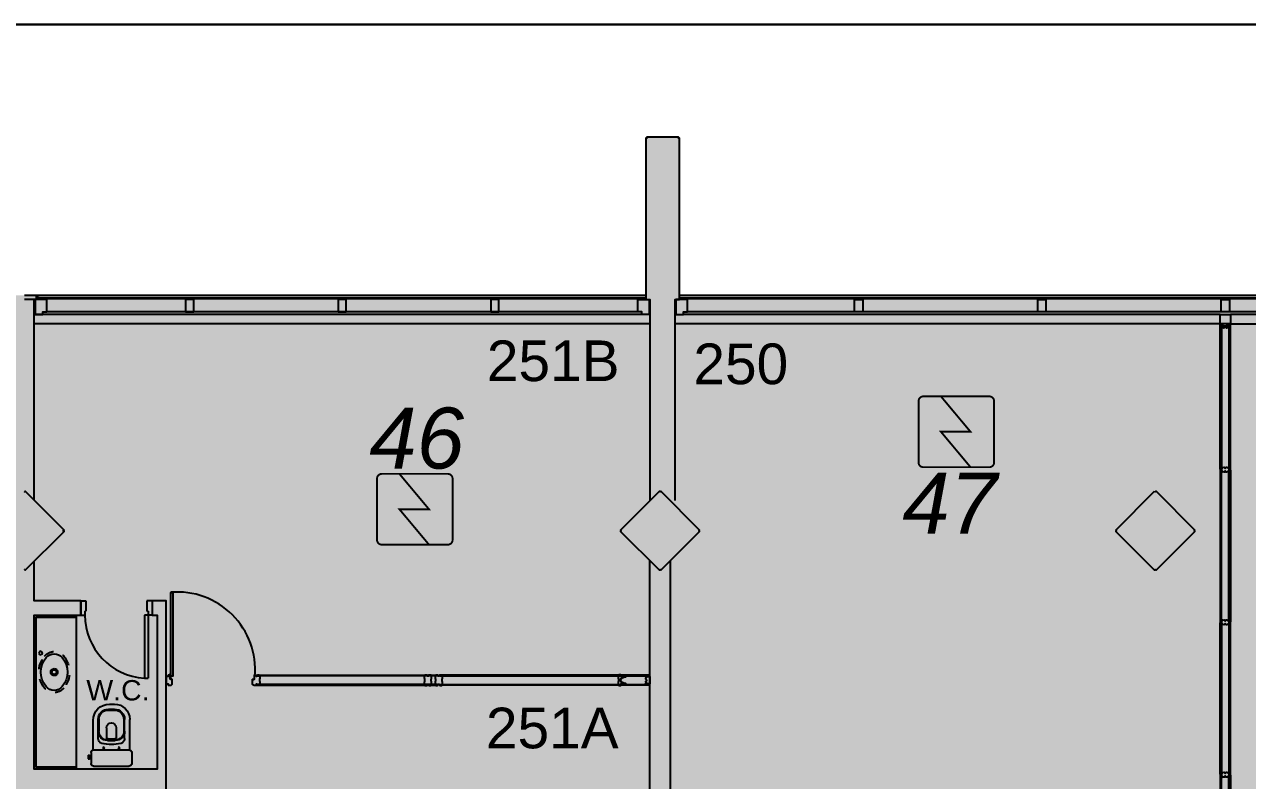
# Model space of a CAD drawing. Header units: metres. Extents: x -331 to 2982, y 362 to 2539.
# Drawn here: x 834.12 to 846.15, y 1932.96 to 1940.39 of the extents above; entities that cross this region are included whole.
import ezdxf

# ---------------------------------------------------------------- set-up
doc = ezdxf.new("R2010")
doc.units = ezdxf.units.M
doc.linetypes.add('XR_BL2_3 PAV$0$HIDDEN', pattern=[0.375, 0.25, -0.125])
doc.layers.add('_salas', color=251, linetype='Continuous', plot=False)
for name, color, linetype in [('ALV', 251, 'Continuous'), ('CX', 251, 'Continuous'), ('DET. FUMAÇA', 1, 'Continuous'), ('Detector_antigo', 84, 'Continuous'), ('Div', 251, 'Continuous'), ('Est', 251, 'Continuous'), ('Mob', 251, 'Continuous'), ('Texto_Salas', 251, 'Continuous'), ('vid', 251, 'Continuous'), ('Zlixo04', 251, 'Continuous')]:
    doc.layers.add(name, color=color, linetype=linetype)
doc.layers.add('Botoeira_antiga', color=74, linetype='Continuous', lineweight=30)
doc.styles.add('ARIAL', font='arial.ttf')
doc.styles.add('X3G_ENTITY_1416BAE9', font='arial.ttf', dxfattribs={"height": 0.6})
doc.styles.add('X3G_ENTITY_1421A332', font='arial.ttf', dxfattribs={"height": 0.4})
doc.styles.add('X3G_ENTITY_14228064', font='arial.ttf', dxfattribs={"height": 0.4})
doc.styles.add('X3G_ENTITY_14228065', font='arial.ttf', dxfattribs={"height": 0.4})

# ---------------------------------------------------------------- blocks, each defined once
blk = doc.blocks.new('XR_BL2_3 PAV$0$VOG13')
at = {"layer": 'Mob'}
for p, q in [((-23, -8.8), (-21.5, -8.8)), ((-23, -12.2), (-23, -8.8)), ((-21.5, -12.2), (-21.5, -8.8)), ((-21.5, -9), (-20, -9)), ((-21.5, -12), (-20, -12)), ((-20, -15), (-20, -4)), ((-17.5, -1.5), (17.5, -1.5)), ((20, -15), (20, -4)), ((-23, -12.2), (-21.5, -12.2)), ((-18, -17.4), (-18, -46.5)), ((-17.5, -17.5), (17.5, -17.5)), ((18, -17.4), (18, -47.5)), ((-13, -28.6), (-13, -35.9)), ((-13, -35.9), (-13, -47.5)), ((-12.2, -47.6), (-12.2, -35.6)), ((-4.8, -39.2), (-4.8, -28.6)), ((-3.8, -26.7), (3.8, -26.7)), ((-3.8, -27.1), (3.8, -27.1)), ((4.8, -39.2), (4.8, -28.6)), ((12.2, -47.6), (12.2, -35.6)), ((13, -28.6), (13, -35.9)), ((13, -35.9), (13, -47.5)), ((-3.3, -56.6), (3.2, -56.6)), ((-3, -57.5), (3, -57.5)), ((-2, -62.5), (3, -62.5))]:
    blk.add_line(p, q, dxfattribs=at)
for centre in [(-7.5, -19.4), (7.5, -19.4)]:
    blk.add_circle(centre, 0.75, dxfattribs=at)
for centre, radius, start, end in [((-17.5, -4), 2.5, 90, 180), ((17.5, -4), 2.5, 0, 90), ((-17.5, -15), 2.5, 180, 270), ((-7.8, -28.7), 5.19, 109.3784, 179.5279), ((5.6, -107.1), 84.6, 93.7724, 100.2788), ((-5.6, -107.1), 84.6, 79.7212, 86.2276), ((7.8, -28.7), 5.19, 0.4721, 70.6216), ((17.5, -15), 2.5, 270, 0), ((-3.8, -35.9), 9.2, 90, 180), ((-3.8, -35.6), 8.5, 90, 180), ((-0.9, -40.3), 12.4, 85.9075, 108.4979), ((0.9, -40.3), 12.4, 71.5021, 94.0925), ((3.8, -35.9), 9.2, 0, 90), ((3.8, -35.6), 8.5, 0, 90), ((-2, -46.5), 16, 180, 270), ((-3, -47.5), 10, 180, 270), ((-3.3, -47.6), 9, 180, 270), ((0, -39.2), 4.8, 180, 0), ((3, -47.5), 10, 270, 0), ((3, -47.5), 15, 270, 0), ((3.2, -47.6), 9, 270, 0)]:
    blk.add_arc(centre, radius, start, end, dxfattribs=at)
blk = doc.blocks.new('XR_BL2_3 PAV$0$CUB_EMB_L5917')
at = {"layer": 'Mob', "linetype": 'XR_BL2_3 PAV$0$HIDDEN', "ltscale": 0.05}
for points in [[(-0.157, 0.292, 0.471699), (-0.157, 0.103)], [(0.157, 0.292, 0.358975), (-0.157, 0.292)], [(0.157, 0.103, 0.472393), (0.157, 0.292)], [(-0.157, 0.103, 0.359179), (0.157, 0.103)]]:
    blk.add_lwpolyline(points, format="xyb", dxfattribs=at)
at = {"layer": 'Mob'}
for points in [[(-0.143, 0.276, 0.471701), (-0.143, 0.119)], [(0.143, 0.276, 0.358974), (-0.143, 0.276)], [(0.143, 0.119, 0.472527), (0.143, 0.276)], [(0, 0.22, 1), (0, 0.175)], [(0, 0.175, 1), (0, 0.22)], [(-0.143, 0.119, 0.359169), (0.143, 0.119)]]:
    blk.add_lwpolyline(points, format="xyb", dxfattribs=at)
blk.add_lwpolyline([(0.034, 0.198, 1.732057), (-0.017, 0.168, 0.577348)], format="xyb", close=True, dxfattribs=at)
blk.add_circle((0.187, 0.065), 0.0175, dxfattribs=at)
blk = doc.blocks.new('Detector de fumaça')
at = {"layer": 'DET. FUMAÇA', "linetype": 'Continuous', "lineweight": 15, "const_width": 0.0187}
blk.add_lwpolyline([(774.599, 539.816), (775.249, 539.816, -0.414214), (775.296, 539.769), (775.296, 539.167, -0.414214), (775.249, 539.12), (774.599, 539.12, -0.414214), (774.553, 539.167), (774.553, 539.769, -0.414214)], format="xyb", close=True, dxfattribs=at)
blk.add_lwpolyline([(774.773, 539.816), (775.064, 539.468), (774.773, 539.468), (775.064, 539.12)], dxfattribs=at)

msp = doc.modelspace()

# ---------------------------------------------------------------- hatches: boundary and pattern name
at = {"layer": '_salas', "transparency": 33554559}
h = msp.add_hatch(color=256, dxfattribs=at)
h.dxf.hatch_style = 1
h.paths.add_polyline_path([(870.379, 1937.729), (851.629, 1937.729), (851.629, 1939.284), (851.299, 1939.284), (851.299, 1937.729), (840.564, 1937.729), (840.564, 1939.284), (840.234, 1939.284), (840.234, 1937.729), (765.239, 1937.729), (765.239, 1926.38), (765.429, 1926.38), (765.429, 1926.577), (765.615, 1926.764), (769.35, 1926.765), (769.383, 1926.773), (769.434, 1926.814), (770.192, 1927.57), (770.205, 1927.583), (770.229, 1927.574), (771.624, 1927.574), (773.019, 1927.574), (773.043, 1927.583), (773.056, 1927.57), (773.814, 1926.814), (773.866, 1926.773), (773.898, 1926.765), (777.527, 1926.765), (777.867, 1926.425), (777.874, 1926.432), (778.221, 1926.765), (781.85, 1926.765), (781.882, 1926.773), (781.934, 1926.814), (782.692, 1927.57), (782.705, 1927.583), (782.729, 1927.574), (784.124, 1927.574), (785.519, 1927.574), (785.543, 1927.583), (785.556, 1927.57), (786.314, 1926.814), (786.365, 1926.773), (786.398, 1926.765), (790.027, 1926.765), (790.367, 1926.425), (790.374, 1926.432), (790.721, 1926.765), (794.35, 1926.765), (794.382, 1926.773), (794.434, 1926.814), (795.191, 1927.57), (795.205, 1927.583), (795.229, 1927.574), (796.624, 1927.574), (798.019, 1927.574), (798.043, 1927.583), (798.056, 1927.57), (798.814, 1926.814), (798.865, 1926.773), (798.898, 1926.765), (802.527, 1926.765), (802.867, 1926.425), (802.874, 1926.432), (803.221, 1926.765), (806.85, 1926.765), (806.882, 1926.773), (806.934, 1926.814), (807.691, 1927.57), (807.705, 1927.583), (807.729, 1927.574), (809.124, 1927.574), (810.519, 1927.574), (810.543, 1927.583), (810.556, 1927.57), (811.314, 1926.814), (811.365, 1926.773), (811.398, 1926.765), (815.027, 1926.765), (815.367, 1926.425), (815.374, 1926.432), (815.721, 1926.765), (819.35, 1926.765), (819.382, 1926.773), (819.434, 1926.814), (820.191, 1927.57), (820.204, 1927.583), (820.229, 1927.574), (821.624, 1927.574), (823.019, 1927.574), (823.043, 1927.583), (823.056, 1927.57), (823.814, 1926.814), (823.865, 1926.773), (823.898, 1926.765), (827.528, 1926.765), (827.867, 1926.425), (827.874, 1926.432), (828.221, 1926.765), (831.85, 1926.765), (831.883, 1926.773), (831.935, 1926.814), (832.692, 1927.57), (832.705, 1927.583), (832.729, 1927.574), (834.124, 1927.574), (835.519, 1927.574), (835.544, 1927.583), (835.557, 1927.57), (836.314, 1926.814), (836.366, 1926.773), (836.398, 1926.765), (840.042, 1926.765), (840.374, 1926.432), (840.756, 1926.814), (840.474, 1927.096), (840.474, 1928.054), (841.234, 1928.054), (841.234, 1929.894), (849.608, 1929.894), (849.608, 1926.814), (849.748, 1926.814), (849.748, 1927.574), (851.494, 1927.574), (852.889, 1927.574), (852.913, 1927.583), (852.926, 1927.57), (853.684, 1926.814), (853.736, 1926.773), (853.768, 1926.765), (857.397, 1926.765), (857.737, 1926.425), (857.744, 1926.432), (858.091, 1926.765), (861.72, 1926.765), (861.752, 1926.773), (861.804, 1926.814), (862.562, 1927.57), (862.575, 1927.583), (862.599, 1927.574), (863.994, 1927.574), (865.389, 1927.574), (865.413, 1927.583), (865.426, 1927.57), (866.184, 1926.814), (866.235, 1926.773), (866.268, 1926.765), (870.003, 1926.764), (870.189, 1926.577), (870.189, 1926.38), (870.379, 1926.38), (870.379, 1926.38)])

# ---------------------------------------------------------------- linework, layer by layer
at = {"layer": 'ALV', "color": 251, "linetype": 'ByBlock'}
msp.add_line((840.274, 1927.11), (840.274, 1935.118), dxfattribs=at)
for points in [[(840.524, 1935.71), (840.524, 1937.689), (840.564, 1937.689), (840.564, 1939.274), (840.554, 1939.274), (840.554, 1939.284), (840.244, 1939.284), (840.244, 1939.274), (840.234, 1939.274), (840.234, 1937.689), (840.274, 1937.689), (840.274, 1935.71)], [(834.219, 1935.715), (834.219, 1937.689), (834.124, 1937.689)], [(835.519, 1931.274), (835.519, 1934.724), (835.379, 1934.724), (835.379, 1934.584), (835.429, 1934.584), (835.429, 1933.069), (834.219, 1933.069), (834.219, 1934.584), (834.679, 1934.584), (834.679, 1934.724), (834.219, 1934.724), (834.219, 1935.113)], [(840.474, 1935.118), (840.474, 1931.179), (841.234, 1931.179), (841.234, 1931.039), (840.474, 1931.039), (840.474, 1930.034), (841.234, 1930.034), (841.234, 1929.894), (840.474, 1929.894), (840.474, 1928.194), (841.234, 1928.194), (841.234, 1928.054), (840.474, 1928.054), (840.474, 1927.11)]]:
    msp.add_lwpolyline(points, dxfattribs=at)
at = {"layer": 'Botoeira_antiga'}
msp.add_line((871.635, 1940.392), (763.393, 1940.392), dxfattribs=at)
at = {"layer": 'CX', "color": 251, "linetype": 'ByBlock', "ltscale": 0.1}
for p, q in [((834.124, 1937.729), (834.239, 1937.729)), ((834.239, 1937.689), (834.124, 1937.689)), ((834.239, 1937.729), (834.239, 1937.689)), ((834.239, 1937.714), (834.259, 1937.714)), ((834.259, 1937.714), (834.259, 1937.688))]:
    msp.add_line(p, q, dxfattribs=at)
at = {"layer": 'CX', "color": 251}
for p, q in [((834.229, 1937.685), (834.229, 1937.539)), ((834.229, 1937.539), (834.229, 1937.685)), ((840.269, 1937.539), (840.269, 1937.685)), ((840.269, 1937.685), (840.269, 1937.539)), ((840.529, 1937.685), (840.529, 1937.539)), ((840.529, 1937.539), (840.529, 1937.685)), ((834.679, 1934.724), (834.729, 1934.724)), ((834.679, 1934.724), (834.679, 1934.584)), ((834.729, 1934.724), (834.729, 1934.624)), ((835.379, 1934.724), (835.329, 1934.724)), ((835.329, 1934.724), (835.329, 1934.624)), ((835.379, 1934.724), (835.379, 1934.584)), ((834.679, 1934.584), (834.719, 1934.584)), ((834.719, 1934.624), (834.719, 1934.584)), ((834.719, 1934.624), (834.729, 1934.624)), ((835.339, 1934.584), (835.304, 1934.584)), ((835.304, 1934.584), (835.304, 1933.965)), ((835.339, 1934.624), (835.329, 1934.624)), ((835.339, 1934.624), (835.339, 1934.584)), ((835.379, 1934.584), (835.339, 1934.584)), ((835.339, 1934.584), (835.339, 1933.965)), ((835.304, 1933.965), (835.339, 1933.965))]:
    msp.add_line(p, q, dxfattribs=at)
at = {"layer": 'CX', "color": 251, "linetype": 'ByBlock'}
for p, q in [((834.239, 1937.729), (840.234, 1937.729)), ((840.564, 1937.729), (851.299, 1937.729)), ((840.279, 1937.449), (834.219, 1937.449)), ((845.881, 1937.449), (840.524, 1937.449)), ((845.982, 1937.449), (851.399, 1937.449))]:
    msp.add_line(p, q, dxfattribs=at)
at = {"layer": 'CX', "color": 251}
for points in [[(834.344, 1937.688), (834.265, 1937.688), (834.229, 1937.688), (834.229, 1937.539), (834.259, 1937.539), (834.259, 1937.54), (834.304, 1937.54), (834.304, 1937.568), (834.344, 1937.568)], [(835.789, 1937.688), (835.709, 1937.688), (835.709, 1937.568), (835.789, 1937.568)], [(837.289, 1937.688), (837.209, 1937.688), (837.209, 1937.568), (837.289, 1937.568)], [(838.789, 1937.688), (838.709, 1937.688), (838.709, 1937.568), (838.789, 1937.568)], [(840.154, 1937.688), (840.233, 1937.688), (840.269, 1937.688), (840.269, 1937.539), (840.239, 1937.539), (840.239, 1937.54), (840.194, 1937.54), (840.194, 1937.568), (840.154, 1937.568)], [(840.644, 1937.688), (840.565, 1937.688), (840.529, 1937.688), (840.529, 1937.539), (840.559, 1937.539), (840.559, 1937.54), (840.604, 1937.54), (840.604, 1937.568), (840.644, 1937.568)], [(842.286, 1937.688), (842.367, 1937.688), (842.367, 1937.568), (842.286, 1937.568)], [(844.089, 1937.688), (844.169, 1937.688), (844.169, 1937.568), (844.089, 1937.568)], [(845.891, 1937.688), (845.972, 1937.688), (845.972, 1937.568), (845.891, 1937.568)]]:
    msp.add_lwpolyline(points, close=True, dxfattribs=at)
at = {"layer": 'CX', "color": 251, "linetype": 'ByBlock'}
for points in [[(845.881, 1937.539), (845.982, 1937.539), (845.982, 1937.449), (845.881, 1937.449)], [(835.584, 1934.808), (835.584, 1933.983), (835.564, 1933.983), (835.564, 1934.808)]]:
    msp.add_lwpolyline(points, close=True, dxfattribs=at)
at = {"layer": 'CX', "color": 251}
for points in [[(845.914, 1937.435), (845.898, 1937.435), (845.898, 1937.448), (845.901, 1937.448), (845.901, 1937.448, 0.414214), (845.9, 1937.449), (845.896, 1937.449), (845.896, 1937.405), (845.898, 1937.405), (845.898, 1937.412), (845.904, 1937.416, -0.387702), (845.907, 1937.415), (845.908, 1937.413, 0.194954), (845.909, 1937.412), (845.919, 1937.41, 0.268551), (845.924, 1937.411), (845.929, 1937.419), (845.934, 1937.419), (845.939, 1937.411, 0.268551), (845.943, 1937.41), (845.954, 1937.412, 0.194954), (845.955, 1937.413), (845.956, 1937.415, -0.387702), (845.959, 1937.416), (845.965, 1937.412), (845.965, 1937.405), (845.966, 1937.405), (845.966, 1937.449), (845.962, 1937.449, 0.414214), (845.961, 1937.448), (845.961, 1937.448), (845.965, 1937.448), (845.965, 1937.435), (845.949, 1937.435), (845.949, 1937.426), (845.914, 1937.426)], [(845.898, 1933.043), (845.898, 1933.036), (845.904, 1933.033, 0.387702), (845.907, 1933.034), (845.908, 1933.035, -0.194954), (845.909, 1933.036), (845.92, 1933.039, -0.268551), (845.924, 1933.037), (845.929, 1933.029), (845.934, 1933.029), (845.939, 1933.037, -0.268551), (845.944, 1933.039), (845.954, 1933.036, -0.194954), (845.955, 1933.035), (845.956, 1933.034, 0.387702), (845.959, 1933.033), (845.965, 1933.036), (845.965, 1933.043), (845.967, 1933.043), (845.967, 1932.999), (845.967, 1932.985), (845.965, 1932.985), (845.965, 1932.992), (845.959, 1932.996, 0.387702), (845.956, 1932.995), (845.955, 1932.993, -0.194954), (845.954, 1932.992), (845.944, 1932.99, -0.268551), (845.939, 1932.991), (845.934, 1932.999), (845.929, 1932.999), (845.924, 1932.991, -0.268551), (845.92, 1932.99), (845.909, 1932.992, -0.194954), (845.908, 1932.993), (845.907, 1932.995, 0.387702), (845.904, 1932.996), (845.898, 1932.992), (845.898, 1932.985), (845.897, 1932.985), (845.897, 1933.029), (845.897, 1933.043)]]:
    msp.add_lwpolyline(points, format="xyb", close=True, dxfattribs=at)
at = {"layer": 'CX', "color": 251, "linetype": 'ByBlock'}
for points in [[(845.898, 1936.043), (845.898, 1936.036), (845.904, 1936.033, 0.387702), (845.907, 1936.034), (845.908, 1936.035, -0.194954), (845.909, 1936.036), (845.92, 1936.039, -0.268551), (845.924, 1936.037), (845.929, 1936.029), (845.934, 1936.029), (845.939, 1936.037, -0.268551), (845.944, 1936.039), (845.954, 1936.036, -0.194954), (845.955, 1936.035), (845.956, 1936.034, 0.387702), (845.959, 1936.033), (845.965, 1936.036), (845.965, 1936.043), (845.967, 1936.043), (845.967, 1935.999), (845.967, 1935.985), (845.965, 1935.985), (845.965, 1935.992), (845.959, 1935.995, 0.387702), (845.956, 1935.995), (845.955, 1935.993, -0.194954), (845.954, 1935.992), (845.944, 1935.99, -0.268551), (845.939, 1935.991), (845.934, 1935.999), (845.929, 1935.999), (845.924, 1935.991, -0.268551), (845.92, 1935.99), (845.909, 1935.992, -0.194954), (845.908, 1935.993), (845.907, 1935.995, 0.387702), (845.904, 1935.995), (845.898, 1935.992), (845.898, 1935.985), (845.897, 1935.985), (845.897, 1936.029), (845.897, 1936.043)], [(845.898, 1934.543), (845.898, 1934.536), (845.904, 1934.533, 0.387702), (845.907, 1934.534), (845.908, 1934.535, -0.194954), (845.909, 1934.536), (845.92, 1934.539, -0.268551), (845.924, 1934.537), (845.929, 1934.529), (845.934, 1934.529), (845.939, 1934.537, -0.268551), (845.944, 1934.539), (845.954, 1934.536, -0.194954), (845.955, 1934.535), (845.956, 1934.534, 0.387702), (845.959, 1934.533), (845.965, 1934.536), (845.965, 1934.543), (845.967, 1934.543), (845.967, 1934.499), (845.967, 1934.485), (845.965, 1934.485), (845.965, 1934.492), (845.959, 1934.495, 0.387702), (845.956, 1934.495), (845.955, 1934.493, -0.194954), (845.954, 1934.492), (845.944, 1934.49, -0.268551), (845.939, 1934.491), (845.934, 1934.499), (845.929, 1934.499), (845.924, 1934.491, -0.268551), (845.92, 1934.49), (845.909, 1934.492, -0.194954), (845.908, 1934.493), (845.907, 1934.495, 0.387702), (845.904, 1934.495), (845.898, 1934.492), (845.898, 1934.485), (845.897, 1934.485), (845.897, 1934.529), (845.897, 1934.543)], [(835.556, 1933.992, 0.414214), (835.554, 1933.994), (835.542, 1933.994, 0.414214), (835.537, 1933.989), (835.537, 1933.979), (835.519, 1933.979), (835.519, 1933.913), (835.519, 1933.909), (835.537, 1933.909), (835.537, 1933.899, 0.422579), (835.541, 1933.894), (835.56, 1933.894, 0.414214), (835.576, 1933.911), (835.576, 1933.951, 0.414214), (835.574, 1933.953), (835.567, 1933.953), (835.568, 1933.951), (835.562, 1933.951), (835.564, 1933.953), (835.556, 1933.953), (835.556, 1933.965), (835.555, 1933.965), (835.555, 1933.966), (835.558, 1933.966), (835.558, 1933.977), (835.559, 1933.978), (835.559, 1933.964), (835.561, 1933.964), (835.561, 1933.994), (835.563, 1933.994), (835.563, 1933.996, 3.099483), (835.556, 1933.995, -0.294496), (835.557, 1933.993), (835.557, 1933.981), (835.555, 1933.981), (835.555, 1933.981), (835.556, 1933.981), (835.556, 1933.992)], [(836.407, 1933.9), (836.407, 1933.907), (836.406, 1933.907), (836.406, 1933.898, -0.422579), (836.401, 1933.893), (836.383, 1933.893, -0.414214), (836.366, 1933.909), (836.366, 1933.951, -0.414214), (836.368, 1933.953), (836.376, 1933.953), (836.374, 1933.951), (836.38, 1933.951), (836.379, 1933.953), (836.386, 1933.953), (836.386, 1933.993, -0.414214), (836.388, 1933.995), (836.401, 1933.995, -0.414214), (836.406, 1933.99), (836.406, 1933.979), (836.407, 1933.979), (836.407, 1933.989, -0.439162), (836.413, 1933.995), (836.431, 1933.995, -0.414214), (836.432, 1933.994), (836.432, 1933.994), (836.417, 1933.994), (836.417, 1933.987), (836.432, 1933.987, -0.322891), (836.438, 1933.981), (836.438, 1933.961, -0.13729), (836.437, 1933.958), (836.436, 1933.956, 0.13729), (836.435, 1933.953), (836.435, 1933.944), (836.435, 1933.935, 0.13729), (836.436, 1933.933), (836.437, 1933.93, -0.13729), (836.438, 1933.928), (836.438, 1933.907, -0.322891), (836.432, 1933.902), (836.417, 1933.902), (836.417, 1933.895), (836.432, 1933.895), (836.432, 1933.894, -0.414214), (836.431, 1933.893), (836.413, 1933.893, -0.439162)], [(838.094, 1933.986), (838.09, 1933.986, 0.414214), (838.087, 1933.983), (838.087, 1933.989, 0.439162), (838.081, 1933.995), (838.063, 1933.995, 0.414214), (838.062, 1933.994), (838.062, 1933.994), (838.077, 1933.994), (838.077, 1933.987), (838.062, 1933.987, 0.322891), (838.056, 1933.981), (838.056, 1933.961, 0.13729), (838.057, 1933.958), (838.059, 1933.956, -0.13729), (838.059, 1933.953), (838.059, 1933.944), (838.059, 1933.935, -0.13729), (838.059, 1933.933), (838.057, 1933.93, 0.13729), (838.056, 1933.928), (838.056, 1933.907, 0.322891), (838.062, 1933.902), (838.077, 1933.902), (838.077, 1933.895), (838.062, 1933.895), (838.062, 1933.894, 0.414214), (838.063, 1933.893), (838.081, 1933.893, 0.439162), (838.087, 1933.9), (838.087, 1933.905, 0.414214), (838.09, 1933.902), (838.094, 1933.902, 0.414214), (838.097, 1933.905), (838.097, 1933.9, 0.439162), (838.103, 1933.893), (838.121, 1933.893, 0.414214), (838.122, 1933.894), (838.122, 1933.895), (838.107, 1933.895), (838.107, 1933.902), (838.122, 1933.902, 0.322891), (838.127, 1933.907), (838.127, 1933.928, 0.13729), (838.127, 1933.93), (838.125, 1933.933, -0.13729), (838.124, 1933.935), (838.124, 1933.944), (838.124, 1933.953, -0.13729), (838.125, 1933.956), (838.127, 1933.958, 0.13729), (838.127, 1933.961), (838.127, 1933.981, 0.322891), (838.122, 1933.987), (838.107, 1933.987), (838.107, 1933.994), (838.122, 1933.994), (838.122, 1933.994, 0.414214), (838.121, 1933.995), (838.103, 1933.995, 0.439162), (838.097, 1933.989), (838.097, 1933.983, 0.414214)], [(838.2, 1933.986), (838.196, 1933.986, 0.414214), (838.193, 1933.983), (838.193, 1933.989, 0.439162), (838.187, 1933.995), (838.169, 1933.995, 0.414214), (838.168, 1933.994), (838.168, 1933.994), (838.183, 1933.994), (838.183, 1933.987), (838.168, 1933.987, 0.322891), (838.163, 1933.981), (838.163, 1933.961, 0.13729), (838.163, 1933.958), (838.165, 1933.956, -0.13729), (838.166, 1933.953), (838.166, 1933.944), (838.166, 1933.935, -0.13729), (838.165, 1933.933), (838.163, 1933.93, 0.13729), (838.163, 1933.928), (838.163, 1933.907, 0.322891), (838.168, 1933.902), (838.183, 1933.902), (838.183, 1933.895), (838.168, 1933.895), (838.168, 1933.894, 0.414214), (838.169, 1933.893), (838.187, 1933.893, 0.439162), (838.193, 1933.9), (838.193, 1933.905, 0.414214), (838.196, 1933.902), (838.2, 1933.902, 0.414214), (838.203, 1933.905), (838.203, 1933.9, 0.439162), (838.209, 1933.893), (838.227, 1933.893, 0.414214), (838.228, 1933.894), (838.228, 1933.895), (838.213, 1933.895), (838.213, 1933.902), (838.228, 1933.902, 0.322891), (838.234, 1933.907), (838.234, 1933.928, 0.13729), (838.233, 1933.93), (838.231, 1933.933, -0.13729), (838.231, 1933.935), (838.231, 1933.944), (838.231, 1933.953, -0.13729), (838.231, 1933.956), (838.233, 1933.958, 0.13729), (838.234, 1933.961), (838.234, 1933.981, 0.322891), (838.228, 1933.987), (838.213, 1933.987), (838.213, 1933.994), (838.228, 1933.994), (838.228, 1933.994, 0.414214), (838.227, 1933.995), (838.209, 1933.995, 0.439162), (838.203, 1933.989), (838.203, 1933.983, 0.414214)], [(839.969, 1933.893), (839.987, 1933.893, 0.420879), (839.993, 1933.9), (839.993, 1933.91), (840.013, 1933.91), (840.013, 1933.915), (840.018, 1933.915), (840.018, 1933.913, 0.414214), (840.021, 1933.91), (840.03, 1933.91), (840.036, 1933.91), (840.036, 1933.911), (840.03, 1933.911), (840.021, 1933.911, -0.414214), (840.019, 1933.913), (840.019, 1933.915, 0.414214), (840.018, 1933.916), (840.011, 1933.917, -0.212526), (840.009, 1933.918), (840.009, 1933.919), (840.008, 1933.918), (840.009, 1933.917, 0.204506), (840.01, 1933.916), (840.011, 1933.916), (840.011, 1933.911), (839.998, 1933.911), (839.998, 1933.927), (839.989, 1933.927), (839.989, 1933.947), (839.989, 1933.962), (839.998, 1933.962), (839.998, 1933.978), (840.011, 1933.978), (840.011, 1933.973), (840.01, 1933.973, 0.204506), (840.009, 1933.972), (840.008, 1933.971), (840.009, 1933.97), (840.009, 1933.971, -0.212526), (840.011, 1933.972), (840.018, 1933.973, 0.414214), (840.019, 1933.974), (840.019, 1933.976, -0.414214), (840.021, 1933.978), (840.025, 1933.978), (840.036, 1933.978), (840.036, 1933.979), (840.025, 1933.979), (840.021, 1933.979, 0.414214), (840.018, 1933.976), (840.018, 1933.974), (840.013, 1933.974), (840.013, 1933.98), (839.993, 1933.98), (839.993, 1933.989, 0.420879), (839.987, 1933.996), (839.969, 1933.996, 0.414214), (839.968, 1933.995), (839.968, 1933.994), (839.983, 1933.994), (839.983, 1933.987), (839.968, 1933.987, 0.322891), (839.962, 1933.982), (839.962, 1933.961, 0.13729), (839.963, 1933.959), (839.965, 1933.956, -0.13729), (839.965, 1933.954), (839.965, 1933.944), (839.965, 1933.935, -0.13729), (839.965, 1933.933), (839.963, 1933.93, 0.13729), (839.962, 1933.928), (839.962, 1933.907, 0.322891), (839.968, 1933.902), (839.983, 1933.902), (839.983, 1933.895), (839.968, 1933.895), (839.968, 1933.894, 0.414214)], [(840.235, 1933.956), (840.237, 1933.967, -0.194954), (840.238, 1933.968), (840.24, 1933.969, 0.387702), (840.24, 1933.972), (840.239, 1933.975), (840.239, 1933.975), (840.241, 1933.971), (840.242, 1933.971), (840.242, 1933.978), (840.23, 1933.978), (840.23, 1933.979), (840.274, 1933.979), (840.274, 1933.909), (840.23, 1933.909), (840.23, 1933.911), (840.242, 1933.911), (840.242, 1933.917), (840.241, 1933.918), (840.239, 1933.914), (840.239, 1933.914), (840.24, 1933.917, 0.387702), (840.24, 1933.92), (840.238, 1933.921, -0.194954), (840.237, 1933.922), (840.235, 1933.932, -0.268551), (840.236, 1933.937), (840.244, 1933.942), (840.244, 1933.946), (840.236, 1933.952, -0.268551)], [(845.898, 1933.043), (845.898, 1933.036), (845.904, 1933.033, 0.387702), (845.907, 1933.034), (845.908, 1933.035, -0.194954), (845.909, 1933.036), (845.92, 1933.039, -0.268551), (845.924, 1933.037), (845.929, 1933.029), (845.934, 1933.029), (845.939, 1933.037, -0.268551), (845.944, 1933.039), (845.954, 1933.036, -0.194954), (845.955, 1933.035), (845.956, 1933.034, 0.387702), (845.959, 1933.033), (845.965, 1933.036), (845.965, 1933.043), (845.967, 1933.043), (845.967, 1932.999), (845.967, 1932.985), (845.965, 1932.985), (845.965, 1932.992), (845.959, 1932.996, 0.387702), (845.956, 1932.995), (845.955, 1932.993, -0.194954), (845.954, 1932.992), (845.944, 1932.99, -0.268551), (845.939, 1932.991), (845.934, 1932.999), (845.929, 1932.999), (845.924, 1932.991, -0.268551), (845.92, 1932.99), (845.909, 1932.992, -0.194954), (845.908, 1932.993), (845.907, 1932.995, 0.387702), (845.904, 1932.996), (845.898, 1932.992), (845.898, 1932.985), (845.897, 1932.985), (845.897, 1933.029), (845.897, 1933.043)]]:
    msp.add_lwpolyline(points, format="xyb", close=True, dxfattribs=at)
msp.add_arc((835.628, 1934.047), 0.764, 355.1728, 94.8354, dxfattribs=at)
at = {"layer": 'CX', "color": 251}
msp.add_arc((835.339, 1934.584), 0.62, 180, 266.7638, dxfattribs=at)
at = {"layer": 'Div', "color": 251, "linetype": 'ByBlock'}
for points in [[(845.896, 1937.444), (845.896, 1936.019), (845.881, 1936.019), (845.881, 1937.444)], [(845.967, 1937.444), (845.967, 1936.019), (845.982, 1936.019), (845.982, 1937.444)], [(845.896, 1934.519), (845.896, 1936.009), (845.881, 1936.009), (845.881, 1934.519)], [(845.967, 1934.519), (845.967, 1936.009), (845.982, 1936.009), (845.982, 1934.519)], [(845.896, 1934.509), (845.896, 1933.019), (845.881, 1933.019), (845.881, 1934.509)], [(845.967, 1934.509), (845.967, 1933.019), (845.982, 1933.019), (845.982, 1934.509)], [(845.896, 1931.519), (845.896, 1933.009), (845.881, 1933.009), (845.881, 1931.519)], [(845.967, 1931.519), (845.967, 1933.009), (845.982, 1933.009), (845.982, 1931.519)]]:
    msp.add_lwpolyline(points, close=True, dxfattribs=at)
at = {"layer": 'Est', "color": 251}
for points in [[(834.124, 1935.032), (834.124, 1935.032), (834.131, 1935.025), (834.513, 1935.407), (834.506, 1935.414), (834.513, 1935.421), (834.131, 1935.803), (834.124, 1935.796), (834.124, 1935.796)], [(840.374, 1935.032), (840.374, 1935.032), (840.367, 1935.025), (839.985, 1935.407), (839.992, 1935.414), (839.985, 1935.421), (840.367, 1935.803), (840.374, 1935.796), (840.374, 1935.796)], [(840.374, 1935.032), (840.374, 1935.032), (840.381, 1935.025), (840.763, 1935.407), (840.756, 1935.414), (840.763, 1935.421), (840.381, 1935.803), (840.374, 1935.796), (840.374, 1935.796)]]:
    msp.add_lwpolyline(points, dxfattribs=at)
msp.add_lwpolyline([(845.237, 1935.803), (845.244, 1935.796), (845.251, 1935.803), (845.633, 1935.421), (845.626, 1935.414), (845.633, 1935.407), (845.251, 1935.025), (845.244, 1935.032), (845.237, 1935.025), (844.855, 1935.407), (844.862, 1935.414), (844.855, 1935.421)], close=True, dxfattribs=at)
at = {"layer": 'Mob', "color": 251, "linetype": 'ByBlock'}
for points in [[(834.634, 1933.069), (834.634, 1933.069), (834.219, 1933.069), (834.219, 1934.584), (834.634, 1934.584), (834.634, 1933.069)], [(834.634, 1933.089), (834.239, 1933.089), (834.239, 1934.564), (834.634, 1934.564)]]:
    msp.add_lwpolyline(points, dxfattribs=at)
at = {"layer": 'vid', "color": 251, "linetype": 'ByBlock'}
for p, q in [((840.564, 1937.704), (851.299, 1937.704)), ((851.299, 1937.694), (840.564, 1937.694)), ((840.239, 1937.539), (834.219, 1937.539)), ((840.154, 1937.568), (834.344, 1937.568)), ((845.881, 1937.54), (840.604, 1937.54)), ((845.891, 1937.568), (840.644, 1937.568)), ((851.219, 1937.568), (845.972, 1937.568)), ((851.304, 1937.539), (845.982, 1937.54)), ((840.274, 1933.994), (838.213, 1933.994)), ((838.213, 1933.994), (838.213, 1933.987)), ((838.213, 1933.987), (840.274, 1933.987)), ((839.974, 1933.987), (839.974, 1933.994)), ((838.213, 1933.895), (838.213, 1933.902)), ((838.213, 1933.902), (840.274, 1933.902)), ((840.274, 1933.895), (838.213, 1933.895)), ((839.974, 1933.902), (839.974, 1933.895))]:
    msp.add_line(p, q, dxfattribs=at)
msp.add_lwpolyline([(840.234, 1937.694), (834.259, 1937.694), (834.259, 1937.704), (840.234, 1937.704)], dxfattribs=at)
for points in [[(836.42, 1933.994), (838.183, 1933.994), (838.183, 1933.987), (836.42, 1933.987)], [(836.42, 1933.895), (838.183, 1933.895), (838.183, 1933.902), (836.42, 1933.902)]]:
    msp.add_lwpolyline(points, close=True, dxfattribs=at)

# ---------------------------------------------------------------- block references
at = {"layer": 'DET. FUMAÇA', "linetype": 'Continuous', "lineweight": 0}
for p in [(68.363, 1396.919), (63.038, 1396.157)]:
    msp.add_blockref('Detector de fumaça', p, dxfattribs=at)
at = {"layer": 'Zlixo04', "color": 251, "linetype": 'ByBlock', "xscale": -1, "rotation": 270}
msp.add_blockref('XR_BL2_3 PAV$0$CUB_EMB_L5917', (834.219, 1934.024), dxfattribs=at)
at = {"layer": 'Zlixo04', "color": 251, "linetype": 'ByBlock', "xscale": -0.01000000000021828, "yscale": 0.01000000000021828, "zscale": 0.01000000000021828, "rotation": 180}
msp.add_blockref('XR_BL2_3 PAV$0$VOG13', (834.979, 1933.084), dxfattribs=at)

# ---------------------------------------------------------------- texts
at = {"layer": 'Detector_antigo', "linetype": 'Continuous', "lineweight": 0, "char_height": 0.6, "attachment_point": 1, "style": 'X3G_ENTITY_1416BAE9'}
for s, insert in [('{\\fArial|b0|i1|c0|p34;46}', (837.515, 1936.625)), ('{\\fArial|b0|i1|c0|p34;47}', (842.757, 1935.986))]:
    msp.add_mtext_dynamic_manual_height_columns(s, width=13.3188, gutter_width=2.5, heights=[0], dxfattribs=dict(at, insert=insert))
at = {"layer": 'Texto_Salas', "color": 251, "linetype": 'ByBlock'}
for s, style, p in [('251B', 'X3G_ENTITY_14228065', (838.671, 1936.885)), ('250', 'X3G_ENTITY_1421A332', (840.702, 1936.855)), ('251A', 'X3G_ENTITY_14228064', (838.662, 1933.274))]:
    msp.add_text(s, height=0.4, dxfattribs=dict(at, style=style)).set_placement(p)
at = {"layer": 'Texto_Salas', "color": 251, "insert": (835.043, 1933.945), "char_height": 0.2, "width": 2.2626, "attachment_point": 2, "style": 'ARIAL'}
msp.add_mtext('W.C.', dxfattribs=at)

doc.saveas('drawing.dxf')
